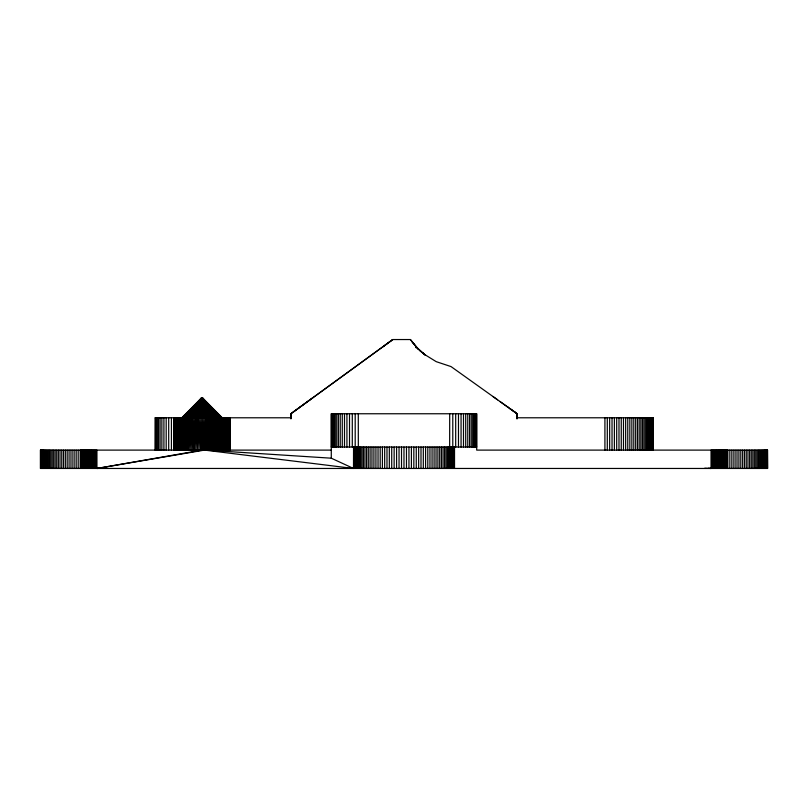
<?xml version="1.0" encoding="UTF-8"?>
<svg xmlns="http://www.w3.org/2000/svg" width="808" height="808" viewBox="0 0 808 808"><rect width="100%" height="100%" fill="white"/><g stroke="black" fill="none" stroke-linecap="round" stroke-linejoin="round"><path stroke-width="1.21" d="M174.912 417.786L174.912 450.106L174.548 417.786L174.498 450.106L174.235 417.786L173.932 450.106L173.75 417.786L173.781 450.106L173.882 417.786L174.043 450.106L174.073 417.786L174.124 423.998M222.089 417.786L202 397.597L187.719 417.786L187.072 450.106L186.567 417.786L185.739 450.106L185.406 417.786L184.497 450.106L184.274 417.786L183.285 450.106L183.204 417.786L182.143 450.106L182.154 417.786L202 397.597L222.18 417.786L202 397.597L181.82 417.786M218.534 450.106L218.544 417.786L217.483 450.106L217.382 417.786L216.413 450.106L216.191 417.786L215.312 450.106L214.928 417.786L214.201 450.106L213.666 417.786L213.039 450.106L212.363 417.786L202 397.597L181.901 417.786M226.179 450.106L226.189 417.786L225.493 450.106L225.432 417.786L224.765 450.106L224.594 417.786L224.008 450.106L223.715 417.786L223.19 450.106L222.786 417.786L222.331 450.106L221.796 417.786L202 397.597L182.012 417.786M173.781 450.106L173.831 417.786M221.584 417.786L202 397.597L191.607 417.786L192.728 450.106L192.93 417.786L194.223 450.106L194.294 417.786L202 397.597L221.978 417.786M208.252 450.106L208.302 417.786L207.01 450.106L206.909 417.786L202 397.597L182.396 417.786M181.042 450.106L181.174 417.786L182.143 450.106M219.534 450.106L219.675 417.786L220.503 450.106L220.766 417.786L221.442 450.106L221.796 417.786M180.245 417.786L180.022 450.106L179.356 417.786L179.073 450.106L178.548 417.786L178.184 450.106L177.78 417.786L177.376 450.106L177.083 417.786L176.629 450.106L176.437 417.786L175.982 450.106L175.871 417.786L175.397 450.106L175.356 417.786M182.669 417.786L202 397.597L209.727 417.786L209.464 450.106L208.302 417.786M191.597 417.786L191.254 450.106L190.304 417.786L189.819 450.106L189.022 417.786L188.426 450.106L187.779 417.786M212.363 417.786L211.878 450.106L211.029 417.786L210.676 450.106L209.676 417.786M103.222 468.216L96.94 468.458L202 450.106L202.697 417.786L203.242 450.106L204.101 417.786L204.505 450.106L96.94 468.458L96.94 450.106M353.55 447.036L353.5 468.458L331.28 458.197L205.767 450.106L206.909 417.786M221.331 417.786L202 397.597L197.091 417.786L195.758 450.106L195.647 417.786L194.223 450.106M201 417.786L202 397.597L221.008 417.786M200.01 417.786L202 397.597L220.645 417.786M199.031 417.786L202 397.597L220.261 417.786M198.061 417.786L202 397.597L219.806 417.786M196.132 417.786L202 397.597L219.311 417.786M195.193 417.786L202 397.597L218.786 417.786M193.354 417.786L202 397.597L218.211 417.786M192.466 417.786L202 397.597L217.615 417.786M190.769 417.786L202 397.597L216.968 417.786M189.961 417.786L202 397.597L216.271 417.786M189.173 417.786L202 397.597L215.554 417.786M188.426 417.786L202 397.597L214.797 417.786M187.022 417.786L202 397.597L214.019 417.786M186.375 417.786L202 397.597L213.211 417.786M185.759 417.786L202 397.597L211.514 417.786M185.194 417.786L202 397.597L210.625 417.786M184.658 417.786L202 397.597L208.807 417.786M184.173 417.786L202 397.597L207.868 417.786M183.739 417.786L202 397.597L205.929 417.786M183.315 417.786L202 397.597L204.959 417.786M182.982 417.786L202 397.597L203.969 417.786M290.9 418.746L290.9 413.726L392.799 339.542L410.403 339.542L416.201 346.895L424.149 354.227M290.9 413.726L291.91 412.999M384.628 345.481L382.699 346.895M292.284 412.726L296.374 409.737M293.203 412.06L392.799 339.542L385.224 345.046M312.726 397.839L297.152 409.171M96.94 468.458L99.455 468.246M415.716 347.581L416.867 347.581L423.291 353.55M155.197 417.786L290.86 417.786M517.12 417.786L653.399 417.786L653.329 450.106M331.28 447.036L476.7 447.036M331.28 450.106L40.4 450.106L40.4 468.458L767.6 468.458L767.6 450.106L476.7 450.106L476.7 413.757L331.28 413.757L331.28 458.197M704.758 468.216L711.04 468.458L711.04 450.106M708.525 468.246L711.04 468.458M353.5 468.458L204.505 450.106L205.505 417.786L205.767 450.106M510.01 408.686L517.12 413.757L517.09 418.746M516.655 413.423L517.12 413.757L499.91 401.465M492.86 396.455L497.597 399.819M516.07 413.019L517.12 413.757L451.046 366.59L436.219 361.661L424.008 354.116M514.777 412.1L517.12 413.757M507.313 406.747L508.252 407.424M420.271 350.965L425.513 355.247L422.483 352.884L422.927 353.237M423.018 353.318L423.604 353.793M418.251 349.036L420.887 351.51M416.201 346.895L418.362 349.157L410.403 339.542M416.867 347.581L412.211 342.077M202.99 417.786L202 397.597L202 417.786M202 450.106L201.273 417.786L200.414 450.106L199.849 417.786L198.849 450.106L198.445 417.786L197.293 450.106L197.041 417.786M226.189 417.786L226.806 450.106L226.886 417.786L227.391 450.106L227.533 417.786L227.917 450.106L228.119 417.786L228.391 450.106L228.613 417.786L228.826 450.106L229.068 417.786L229.523 450.106L229.745 417.786L229.765 450.106L229.977 417.786L229.977 450.106M767.388 450.106L767.539 468.458M767.166 450.106L767.166 468.458M766.822 450.106L766.822 468.458M766.388 450.106L766.388 468.458M765.853 450.106L765.853 468.458M765.226 450.106L765.226 468.458M764.509 450.106L764.509 468.458M763.722 450.106L763.722 468.458M762.813 450.106L762.813 468.458M761.843 450.106L761.843 468.458M760.783 450.106L760.783 468.458M759.651 450.106L759.651 468.458M758.419 450.106L758.419 468.458M757.126 450.106L757.126 468.458M755.753 450.106L755.753 468.458M754.319 450.106L754.319 468.458M752.834 450.106L752.834 468.458M751.258 450.106L751.258 468.458M749.642 450.106L749.642 468.458M747.966 450.106L747.966 468.458M746.239 450.106L746.239 468.458M744.471 450.106L744.471 468.458M742.653 450.106L742.653 468.458M740.805 450.106L740.805 468.458M738.916 450.106L738.916 468.458M737.007 450.106L737.007 468.458M735.068 450.106L735.068 468.458M733.119 450.106L733.119 468.458M731.159 450.106L731.159 468.458M729.17 450.106L729.17 468.458M727.17 450.106L727.2 468.458M727.018 450.106L727.099 468.458M726.897 450.106L726.897 468.458M726.695 450.106L726.695 468.458M726.493 450.106L726.493 468.458M726.251 450.106L726.251 468.458M725.958 450.106L725.958 468.458M725.645 450.106L725.645 468.458M725.281 450.106L725.281 468.458M724.887 450.106L724.887 468.458M724.473 450.106L724.473 468.458M724.019 450.106L724.019 468.458M723.514 450.106L723.514 468.458M723.019 450.106L723.019 468.458M722.463 450.106L722.463 468.458M721.887 450.106L721.887 468.458M721.281 450.106L721.281 468.458M720.655 450.106L720.655 468.458M720.009 450.106L720.009 468.458M719.342 450.106L719.342 468.458M718.655 450.106L718.655 468.458M717.938 450.106L717.938 468.458M717.211 450.106L717.211 468.458M716.474 450.106L716.474 468.458M715.726 450.106L715.726 468.458M714.969 450.106L714.969 468.458M714.191 450.106L714.191 468.458M713.403 450.106L713.403 468.458M712.606 450.106L712.606 468.458M711.818 450.106L711.818 468.458M653.167 417.786L653.167 450.106M652.864 417.786L652.864 450.106M652.46 417.786L652.46 450.106M651.945 417.786L651.945 450.106M651.309 417.786L651.309 450.106M650.551 417.786L650.551 450.106M649.713 417.786L649.713 450.106M648.743 417.786L648.743 450.106M647.663 417.786L647.663 450.106M646.501 417.786L646.501 450.106M645.218 417.786L645.218 450.106M643.845 417.786L643.845 450.106M642.39 417.786L642.39 450.106M640.845 417.786L640.845 450.106M639.189 417.786L639.189 450.106M637.482 417.786L637.482 450.106M635.674 417.786L635.674 450.106M633.795 417.786L633.795 450.106M631.856 417.786L631.856 450.106M629.836 417.786L629.836 450.106M627.765 417.786L627.765 450.106M625.655 417.786L625.655 450.106M623.473 417.786L623.473 450.106M621.251 417.786L621.251 450.106M618.989 417.786L618.989 450.106M616.696 417.786L616.696 450.106M614.373 417.786L614.373 450.106M612.03 417.786L612.03 450.106M609.666 417.786L609.666 450.106M607.293 417.786L607.293 450.106M604.919 417.786L604.919 450.106M516.989 413.676L516.989 418.706M516.847 413.565L516.847 418.605M476.589 413.757L476.589 447.036M476.255 413.757L476.255 447.036M475.7 413.757L475.7 447.036M474.912 413.757L474.912 447.036M473.912 413.757L473.912 447.036M472.7 413.757L472.7 447.036M471.256 413.757L471.256 447.036M469.61 413.757L469.61 447.036M467.771 413.757L467.771 447.036M465.711 413.757L465.711 447.036M463.489 413.757L463.489 447.036M461.065 413.757L461.065 447.036M458.479 413.757L458.479 447.036M455.692 413.757L455.692 447.036M454.48 447.036L454.48 468.458M454.439 447.036L454.439 468.458M454.237 447.036L454.237 468.458M453.955 447.036L453.955 468.458M453.53 447.036L453.53 468.458M452.985 447.036L452.985 468.458M452.783 413.757L452.783 447.036M452.318 447.036L452.318 468.458M451.541 447.036L451.541 468.458M450.652 447.036L450.652 468.458M449.702 413.757L449.632 468.458M448.521 447.036L448.521 468.458M447.309 447.036L447.309 468.458M445.986 447.036L445.986 468.458M444.541 447.036L444.541 468.458M443.026 447.036L443.026 468.458M441.41 447.036L441.41 468.458M439.693 447.036L439.693 468.458M437.906 447.036L437.906 468.458M436.027 447.036L436.027 468.458M434.078 447.036L434.078 468.458M432.058 447.036L432.058 468.458M429.957 447.036L429.957 468.458M427.806 447.036L427.806 468.458M425.594 447.036L425.594 468.458M423.311 447.036L423.311 468.458M420.998 447.036L420.998 468.458M418.655 447.036L418.655 468.458M416.261 447.036L416.261 468.458M413.837 447.036L413.837 468.458M411.403 447.036L411.403 468.458M408.949 447.036L408.949 468.458M406.474 447.036L406.474 468.458M403.98 447.036L403.98 468.458M401.515 447.036L401.515 468.458M399.041 447.036L399.041 468.458M396.587 447.036L396.587 468.458M394.142 447.036L394.142 468.458M391.718 447.036L391.718 468.458M389.325 447.036L389.325 468.458M386.981 447.036L386.981 468.458M384.669 447.036L384.669 468.458M382.396 447.036L382.396 468.458M380.184 447.036L380.184 468.458M378.033 447.036L378.033 468.458M375.932 447.036L375.932 468.458M373.912 447.036L373.912 468.458M371.953 447.036L371.953 468.458M370.084 447.036L370.084 468.458M368.286 447.036L368.286 468.458M366.569 447.036L366.569 468.458M364.953 447.036L364.953 468.458M363.438 447.036L363.438 468.458M362.004 447.036L362.004 468.458M360.671 447.036L360.671 468.458M359.459 447.036L359.459 468.458M358.348 468.458L358.287 413.757M357.328 447.036L357.328 468.458M356.439 447.036L356.439 468.458M355.661 447.036L355.661 468.458M355.197 413.757L355.197 447.036M355.005 447.036L355.005 468.458M354.449 447.036L354.449 468.458M354.035 447.036L354.035 468.458M353.742 447.036L353.742 468.458M352.288 413.757L352.288 447.036M349.511 413.757L349.511 447.036M346.925 413.757L346.925 447.036M344.501 413.757L344.501 447.036M342.269 413.757L342.269 447.036M340.219 413.757L340.219 447.036M338.37 413.757L338.37 447.036M336.724 413.757L336.724 447.036M335.29 413.757L335.29 447.036M334.078 413.757L334.078 447.036M333.078 413.757L333.078 447.036M332.28 413.757L332.28 447.036M331.714 413.757L331.714 447.036M331.391 413.757L331.391 447.036M291.143 413.565L290.991 418.685M171.407 417.786L171.407 450.106M168.69 417.786L168.69 450.106M166.185 417.786L166.185 450.106M163.913 417.786L163.913 450.106M161.873 417.786L161.873 450.106M160.095 417.786L160.095 450.106M158.56 417.786L158.56 450.106M157.318 417.786L157.318 450.106M156.368 417.786L156.368 450.106M155.681 417.786L155.681 450.106M155.399 417.786L155.399 450.106M155.277 417.786L155.197 450.106M96.172 450.106L96.172 468.458M95.374 450.106L95.374 468.458M94.587 450.106L94.587 468.458M93.789 450.106L93.789 468.458M93.021 450.106L93.021 468.458M92.253 450.106L92.253 468.458M91.516 450.106L91.516 468.458M90.769 450.106L90.769 468.458M90.042 450.106L90.042 468.458M89.335 450.106L89.335 468.458M88.638 450.106L88.638 468.458M87.971 450.106L87.971 468.458M87.325 450.106L87.325 468.458M86.698 450.106L86.698 468.458M86.103 450.106L86.103 468.458M85.517 450.106L85.517 468.458M84.971 450.106L84.971 468.458M84.456 450.106L84.456 468.458M83.971 450.106L83.971 468.458M83.517 450.106L83.517 468.458M83.093 450.106L83.093 468.458M82.709 450.106L82.709 468.458M82.335 450.106L82.335 468.458M82.032 450.106L82.032 468.458M81.739 450.106L81.739 468.458M81.497 450.106L81.497 468.458M81.285 450.106L81.285 468.458M81.103 450.106L81.103 468.458M80.962 450.106L80.962 468.458M80.78 450.106L80.78 468.458M78.81 450.106L78.81 468.458M76.821 450.106L76.821 468.458M74.871 450.106L74.871 468.458M72.912 450.106L72.912 468.458M70.973 450.106L70.973 468.458M69.064 450.106L69.064 468.458M67.175 450.106L67.175 468.458M65.337 450.106L65.337 468.458M63.509 450.106L63.509 468.458M61.751 450.106L61.751 468.458M60.014 450.106L60.014 468.458M58.338 450.106L58.338 468.458M56.722 450.106L56.722 468.458M55.156 450.106L55.156 468.458M53.671 450.106L53.671 468.458M52.227 450.106L52.227 468.458M50.854 450.106L50.854 468.458M49.561 450.106L49.561 468.458M48.339 450.106L48.339 468.458M47.207 450.106L47.207 468.458M46.137 450.106L46.137 468.458M45.167 450.106L45.167 468.458M44.258 450.106L44.258 468.458M43.47 450.106L43.47 468.458M42.763 450.106L42.763 468.458M42.127 450.106L42.127 468.458M41.592 450.106L41.592 468.458M41.157 450.106L41.157 468.458M40.834 450.106L40.834 468.458M40.592 450.106L40.592 468.458M173.74 417.786L173.74 450.106L173.72 417.786"/></g></svg>
